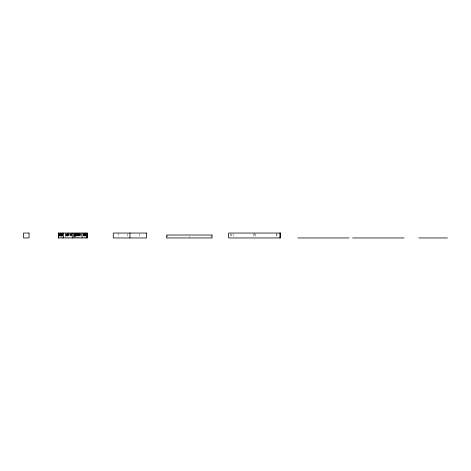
<?xml version="1.0" encoding="UTF-8"?>
<svg xmlns="http://www.w3.org/2000/svg" width="471" height="471" viewBox="0 0 471 471"><rect width="100%" height="100%" fill="white"/><g stroke="black" fill="none" stroke-linecap="round" stroke-linejoin="round"><path stroke-width="0.35" stroke-dasharray="2.35 1.77" d="M276.954 233.045L276.954 237.254M276.359 233.746L276.359 237.254M255.394 233.746L255.394 237.254M254.511 233.045L254.511 237.254M253.592 233.746L253.592 237.254M233.127 233.746L233.127 237.254M231.585 233.746L231.585 237.254M230.301 233.746L230.301 237.254M211.096 236.189L211.096 237.366M189.248 236.189L189.248 237.366M167.864 235.011L167.864 237.366M139.699 233.746L139.699 237.254M127.617 233.746L127.617 237.254M118.133 233.045L118.133 237.254M85.816 233.045L85.816 237.254M85.569 233.746L85.569 237.254M85.475 233.045L85.457 237.254M85.345 233.045L85.404 237.254M85.269 233.045L85.257 237.254M85.133 233.045L85.133 237.254M84.986 233.746L84.986 237.254M84.851 233.045L84.886 237.254M84.715 233.746L84.715 237.254M84.639 233.045L84.639 237.254M84.386 233.045L84.386 237.254M84.268 233.746L84.268 237.254M84.25 233.045L84.191 237.254M84.126 233.746L84.121 237.254M83.92 233.045L83.926 237.254M83.773 233.746L83.773 237.254M83.608 233.045L83.579 237.254M83.508 233.746L83.508 237.254M83.108 233.045L83.137 237.254M81.177 233.746L81.142 237.254M80.341 233.045L80.335 237.254M80.306 233.746L80.306 237.254M79.946 233.045L79.946 237.254M79.882 233.045L79.882 237.254M79.693 233.045L79.687 237.254M79.499 233.746L79.522 237.254M79.369 233.045L79.364 237.254M78.922 233.746L78.863 237.254M78.792 233.045L78.792 237.254M78.757 233.746L78.692 237.254M78.321 233.045L78.369 237.254M78.168 233.045L78.174 237.254M78.133 233.746L78.092 237.254M77.98 233.045L77.992 237.254M77.933 233.746L77.933 237.254M77.733 233.045L77.721 237.254M77.544 233.045L77.538 237.254M77.397 233.045L77.415 237.254M77.285 233.045L77.285 237.254M77.032 233.045L77.061 237.254M76.979 233.746L76.979 237.254M76.72 233.746L76.714 237.254M76.626 233.045L76.638 237.254M76.514 233.045L76.514 237.254M76.443 233.746L76.443 237.254M76.379 233.746L76.343 237.254M76.178 233.045L76.161 237.254M75.478 233.746L75.478 237.254M75.354 233.045L75.378 237.254M75.319 233.045L75.266 237.254M74.736 233.746L74.736 237.254M74.606 233.045L74.571 237.254M74.477 233.746L74.477 237.254M74.347 233.045L74.353 237.254M74.159 233.045L74.171 237.254M74.047 237.254L74.053 233.045L73.994 237.254M73.694 233.045L73.694 237.254L73.647 233.746M71.698 233.045L71.698 237.254M71.498 233.045L71.498 237.254M71.321 233.746L71.321 237.254M71.044 233.746L71.044 237.254M70.638 233.045L70.638 237.254M70.414 233.746L70.414 237.254M70.102 233.045L70.102 237.254M69.39 233.045L69.431 237.254M68.925 233.746L68.925 237.254M68.642 233.045L68.642 237.254M68.513 233.045L68.513 237.254M68.083 233.045L68.083 237.254M67.942 233.746L67.942 237.254M67.818 233.746L67.818 237.254M67.683 233.045L67.7 237.254M67.4 233.746L67.4 237.254M67.229 233.746L67.229 237.254M67.112 233.045L67.112 237.254M66.594 233.746L66.594 237.254M66.482 233.746L66.482 237.254M66.223 233.746L66.223 237.254M65.363 233.045L65.363 237.254M62.943 233.746L62.867 237.254M62.814 233.045L62.784 237.254M62.725 233.746L62.725 237.254M62.555 233.045L62.537 237.254M62.437 233.746L62.431 237.254M62.302 233.045L62.302 237.254M62.219 233.045L62.219 237.254M62.095 233.045L62.095 237.254M62.007 233.746L62.007 237.254M61.937 233.746L61.942 237.254M61.872 233.045L61.872 237.254M61.636 233.045L61.683 237.254M61.53 233.045L61.513 237.254M61.389 233.746L61.389 237.254L61.324 233.746M61.177 233.045L61.177 237.254M60.936 233.045L60.918 237.254M60.7 233.746L60.7 237.254M60.441 233.045L60.453 237.254M60.317 233.746L60.317 237.254M60.253 233.746L60.253 237.254M60.147 233.045L60.194 237.254M60.105 233.746L60.105 237.254M59.935 233.746L60 237.254M59.835 233.045L59.835 237.254M59.788 233.746L59.788 237.254M59.705 233.746L59.693 237.254M75.725 237.254L75.725 233.045L75.713 237.254M74.948 237.254L74.948 233.746L74.93 237.254M65.516 237.254L65.516 233.045L65.504 237.254"/><path stroke-width="0.71" d="M58.398 237.955L87.141 237.955L87.141 233.045L58.398 233.045L58.398 237.955L58.522 233.045M297.86 237.955L349.111 237.955M352.591 237.955L404.094 237.955M418.725 237.955L447.45 237.955M279.892 233.045L279.892 237.955M129.937 233.045L129.937 237.955M87.029 233.045L87.076 237.955M86.994 233.045L86.994 237.955M82.019 233.045L82.019 237.955M72.787 233.045L72.787 237.955M63.662 233.045L63.662 237.955M58.639 233.045L58.616 237.955M29.025 233.045L23.55 233.045L23.55 237.955L29.025 237.955L29.025 233.045M146.558 233.045L113.252 233.045L113.252 237.955L146.558 237.955L146.558 233.045M280.634 233.045L228.647 233.045L228.647 237.955L280.634 237.955L280.634 233.045M212.027 235.011L166.652 235.011L166.652 237.955L212.027 237.955L212.027 235.011"/></g></svg>
